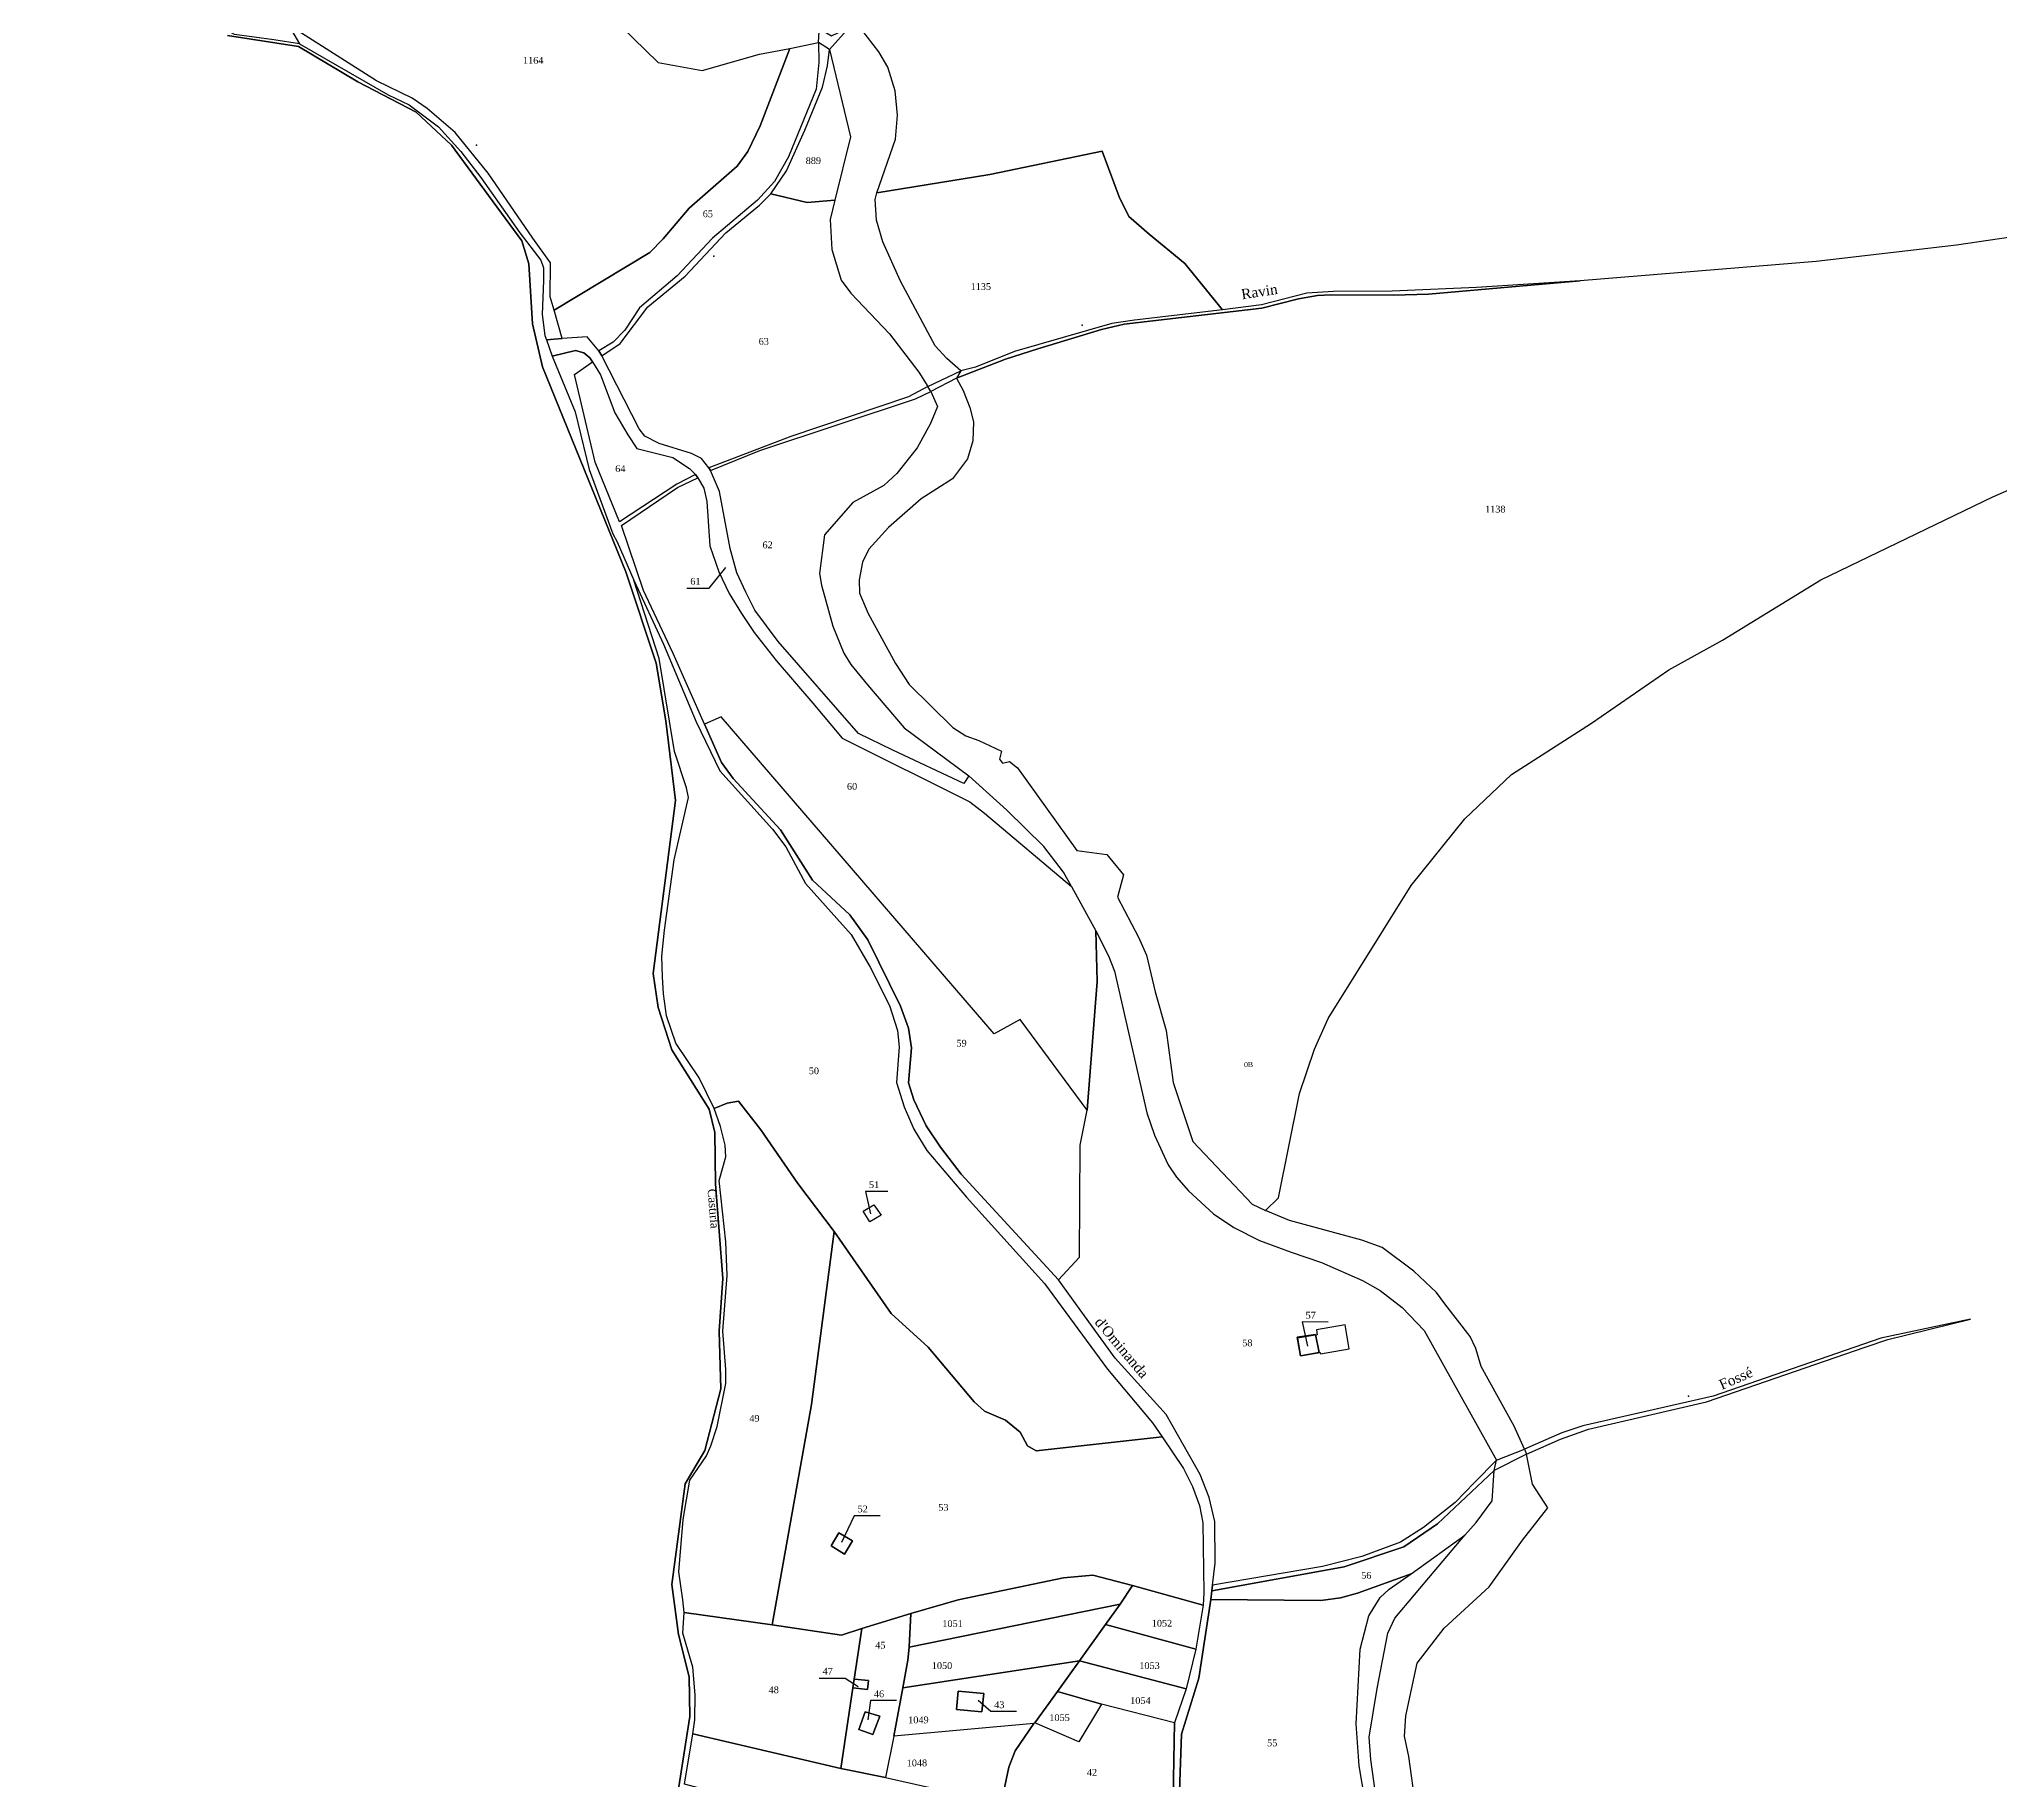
# Model space of a CAD drawing. Extents: x 1206804 to 1210977, y 6152742 to 6157901.
# Drawn here: x 1206996 to 1207576, y 6156812 to 6157327 of the extents above; entities that cross this region are included whole.
import ezdxf

# ---------------------------------------------------------------- set-up
doc = ezdxf.new("R2010")
doc.units = 0
doc.linetypes.add('CONTINU', pattern=[0])
doc.layers.get('0').update_dxf_attribs({"linetype": 'CONTINU'})
for name, color, linetype in [('1FLECHEFL', 7, 'CONTINU'), ('1LIEUDIT', 7, 'CONTINU'), ('1PARCELLE', 7, 'CONTINU'), ('1SECTION', 7, 'CONTINU'), ('1SUBDSECT', 7, 'CONTINU'), ('1TRONFLUV', 7, 'CONTINU'), ('1TROUPARCELLE', 7, 'CONTINU'), ('1ZONCOMM', 7, 'CONTINU'), ('3BATIDUR', 7, 'CONTINU'), ('3FLECHEPAR', 7, 'CONTINU'), ('3PARCELLETEX', 7, 'CONTINU'), ('3PONT', 7, 'CONTINU'), ('3SENTIER', 7, 'CONTINU'), ('3TRONFLUVTEX', 7, 'CONTINU'), ('3ZONCOMMTEX', 7, 'CONTINU')]:
    doc.layers.add(name, color=color, linetype=linetype)
doc.styles.get("Standard").update_dxf_attribs({"font": 'Times New Roman'})

# ---------------------------------------------------------------- blocks, each defined once
blk = doc.blocks.new('FLECHRU1')
blk.add_point((0, 0))

msp = doc.modelspace()

# ---------------------------------------------------------------- linework, layer by layer
at = {"layer": '1LIEUDIT'}
msp.add_lwpolyline([(1207184.46, 6156808.64), (1207187.98, 6156831.3), (1207187.77, 6156843.04), (1207184.6, 6156855.61), (1207182.67, 6156870.36), (1207186.56, 6156900.13), (1207192.41, 6156910.04), (1207197.15, 6156928.25), (1207196.61, 6156945.35), (1207197.78, 6156960.86), (1207195.59, 6156988.92), (1207195.41, 6157004.06), (1207193.72, 6157010.92), (1207182.67, 6157028.53), (1207178.65, 6157041.05), (1207177.18, 6157051.09), (1207183.73, 6157102.26), (1207180.89, 6157125.83), (1207177.98, 6157142.87), (1207169.09, 6157169.84), (1207144.43, 6157230.47), (1207141.43, 6157243.23), (1207140.32, 6157260.94), (1207138.33, 6157267.79), (1207117.54, 6157296.06), (1207107.09, 6157305.84), (1207089.84, 6157314.76), (1207072.26, 6157325.24), (1207051.26, 6157328.54)], dxfattribs=at)
at = {"layer": '1PARCELLE'}
for points in [[(1207064.99, 6157327.26), (1207053.28, 6157328.8), (1207043.87, 6157334.17), (1207032.24, 6157343.51), (1207015.34, 6157354.31), (1207010.03, 6157358.09), (1207005.71, 6157363.24), (1206995.57, 6157378.29), (1207023.13, 6157402.05), (1207047.06, 6157382.57), (1207050.8, 6157377.64), (1207052.7, 6157372.71), (1207054.51, 6157362.93), (1207056.27, 6157357.17), (1207058.06, 6157353.58), (1207063.77, 6157345.49), (1207066.44, 6157340.65), (1207070.19, 6157330.07), (1207072.59, 6157326.03), (1207064.99, 6157327.26)], [(1207147.86, 6157247.32), (1207176.19, 6157264.34), (1207180.05, 6157268.36), (1207187.8, 6157277.41), (1207202.01, 6157289.9), (1207205.17, 6157294.2), (1207208.74, 6157301.78), (1207217.57, 6157324.7), (1207225.98, 6157326.4), (1207226.16, 6157320.49), (1207225.34, 6157312.62), (1207217.19, 6157292.59), (1207212.98, 6157285.36), (1207208.03, 6157279.78), (1207194.68, 6157268.56), (1207184.27, 6157257.45), (1207173.12, 6157248), (1207168.72, 6157241.37), (1207165.29, 6157237.8), (1207161.05, 6157235.24), (1207157.58, 6157239.4), (1207150.27, 6157238.88), (1207147.86, 6157247.32)], [(1207230.89, 6157279.77), (1207222.72, 6157279.15), (1207211.9, 6157281.67), (1207216.58, 6157288.53), (1207222.01, 6157300.53), (1207227.2, 6157313.28), (1207228.66, 6157319.52), (1207229.25, 6157324.39), (1207235.53, 6157298.57), (1207230.89, 6157279.77)], [(1207345.5, 6157247.39), (1207319.49, 6157244.36), (1207312.8, 6157243.31), (1207284, 6157235.06), (1207272.46, 6157230.42), (1207268.14, 6157229.31), (1207263.98, 6157232.97), (1207260.56, 6157236.75), (1207250.31, 6157255.9), (1207245.09, 6157267.5), (1207243.15, 6157273.9), (1207242.75, 6157279.99), (1207243.24, 6157281.98), (1207276.67, 6157287.4), (1207309.93, 6157294.32), (1207314.98, 6157280.81), (1207317.83, 6157275), (1207323.81, 6157269.73), (1207334.35, 6157261.07), (1207345.5, 6157247.39)], [(1207193.59, 6157200.67), (1207191.47, 6157203.4), (1207188.51, 6157204.89), (1207178.87, 6157207.87), (1207174.65, 6157209.97), (1207173.04, 6157212.18), (1207161.96, 6157233.75), (1207167.37, 6157237.44), (1207175.58, 6157248.25), (1207186.6, 6157257.35), (1207198.58, 6157270.17), (1207208.55, 6157278.34), (1207211.9, 6157281.67), (1207222.72, 6157279.15), (1207230.89, 6157279.77), (1207229.48, 6157274.07), (1207229.99, 6157265.26), (1207232.77, 6157256.16), (1207235.61, 6157252.33), (1207247.06, 6157240.23), (1207255.67, 6157228.98), (1207258.34, 6157224.69), (1207252.62, 6157221.6), (1207217.82, 6157209.94), (1207193.59, 6157200.67)], [(1207150.27, 6157238.88), (1207145.6, 6157238.46), (1207147.25, 6157233.69), (1207154.2, 6157235.3), (1207156.58, 6157234.62), (1207158.44, 6157233.15), (1207159.16, 6157232.04), (1207161.6, 6157228.12), (1207165.84, 6157216.89), (1207169.62, 6157210.38), (1207172.33, 6157206.36), (1207182.93, 6157203.66), (1207187.88, 6157200.42), (1207189.62, 6157198.65), (1207190.35, 6157197.7), (1207192.1, 6157194.62), (1207193, 6157190.72), (1207193.91, 6157177.6), (1207196.59, 6157169.93), (1207199.64, 6157163.51), (1207203.27, 6157157.57), (1207207.05, 6157151.95), (1207213.51, 6157143.69), (1207224.36, 6157131), (1207233.05, 6157120.71), (1207270.81, 6157101.84), (1207275.16, 6157098.54), (1207300.81, 6157076.86), (1207298.5, 6157081.07), (1207292.69, 6157088.7), (1207281.73, 6157099.44), (1207270.53, 6157109.53), (1207268.97, 6157107.32), (1207247.99, 6157117.19), (1207237.82, 6157122.1), (1207214.08, 6157149.28), (1207207.21, 6157158.54), (1207204.53, 6157163.85), (1207201.9, 6157169.61), (1207199.89, 6157176.75), (1207196.78, 6157193.65), (1207194.13, 6157199.84), (1207193.59, 6157200.67), (1207191.47, 6157203.4), (1207188.51, 6157204.89), (1207178.87, 6157207.87), (1207174.65, 6157209.97), (1207173.04, 6157212.18), (1207161.96, 6157233.75), (1207161.05, 6157235.24), (1207157.58, 6157239.4), (1207150.27, 6157238.88)], [(1207159.16, 6157232.04), (1207161.6, 6157228.12), (1207165.84, 6157216.89), (1207169.62, 6157210.38), (1207172.33, 6157206.36), (1207182.93, 6157203.66), (1207187.88, 6157200.42), (1207189.62, 6157198.65), (1207184.17, 6157195.78), (1207167.18, 6157184.67), (1207159.94, 6157202.33), (1207153.91, 6157228.29), (1207159.16, 6157232.04)], [(1207270.53, 6157109.53), (1207268.97, 6157107.32), (1207247.99, 6157117.19), (1207237.82, 6157122.1), (1207214.08, 6157149.28), (1207207.21, 6157158.54), (1207204.53, 6157163.85), (1207201.9, 6157169.61), (1207199.89, 6157176.75), (1207196.78, 6157193.65), (1207194.13, 6157199.84), (1207208.67, 6157205.75), (1207254.74, 6157221.1), (1207259.24, 6157223.27), (1207261.2, 6157218.79), (1207259.17, 6157213.74), (1207255.2, 6157206.57), (1207249.19, 6157198.97), (1207245.39, 6157195.45), (1207236.15, 6157190.36), (1207227.76, 6157180.8), (1207226.28, 6157169.43), (1207226.94, 6157165.94), (1207230.25, 6157153.78), (1207233.49, 6157145.87), (1207235.57, 6157142.44), (1207240.51, 6157136.43), (1207251.37, 6157123.77), (1207270.53, 6157109.53)], [(1207190.35, 6157197.7), (1207192.1, 6157194.62), (1207193, 6157190.72), (1207193.91, 6157177.6), (1207196.59, 6157169.93), (1207199.64, 6157163.51), (1207203.27, 6157157.57), (1207207.05, 6157151.95), (1207213.51, 6157143.69), (1207224.36, 6157131), (1207233.05, 6157120.71), (1207270.81, 6157101.84), (1207275.16, 6157098.54), (1207300.81, 6157076.86), (1207308.05, 6157063.72), (1207308.43, 6157048.76), (1207305.53, 6157010.65), (1207285.62, 6157037.46), (1207277.94, 6157033.21), (1207197.23, 6157127.04), (1207192.3, 6157124.81), (1207183.01, 6157145.7), (1207174.25, 6157164.4), (1207167.74, 6157183.58), (1207184.28, 6157194.85), (1207190.35, 6157197.7)], [(1207287.85, 6156911.36), (1207285.67, 6156915.4), (1207281.31, 6156918.98), (1207275.11, 6156921.69), (1207272.09, 6156924.44), (1207258.44, 6156940.6), (1207247.51, 6156950.53), (1207230.67, 6156974.78), (1207219.88, 6156988.94), (1207208.96, 6157004.9), (1207202.34, 6157013.35), (1207198.99, 6157012.77), (1207195.18, 6157011.21), (1207190.72, 6157020.27), (1207183.79, 6157030.47), (1207181.1, 6157038.57), (1207180.14, 6157045.04), (1207179.86, 6157050.08), (1207179.71, 6157056.26), (1207180.45, 6157063.87), (1207183.35, 6157084.71), (1207187.6, 6157103.12), (1207186.95, 6157105.97), (1207183.47, 6157116.76), (1207178.89, 6157144.21), (1207171.46, 6157167.43), (1207180.21, 6157148.47), (1207189.86, 6157125.56), (1207196.89, 6157111.05), (1207212.46, 6157093.76), (1207216.37, 6157088.55), (1207222.15, 6157077.74), (1207235.64, 6157062.65), (1207241.27, 6157052.97), (1207247.02, 6157041.67), (1207249.36, 6157034.26), (1207249.85, 6157029.41), (1207249.1, 6157018.9), (1207251.35, 6157011.69), (1207254.24, 6157005.02), (1207258.07, 6156998.79), (1207269.82, 6156984.9), (1207292.85, 6156959.38), (1207311.52, 6156934.09), (1207324.82, 6156918.19), (1207327.62, 6156914.08), (1207290.41, 6156909.87), (1207287.85, 6156911.36)], [(1207305.53, 6157010.65), (1207285.62, 6157037.46), (1207277.94, 6157033.21), (1207197.23, 6157127.04), (1207192.3, 6157124.81), (1207197.34, 6157113.45), (1207200.82, 6157108.8), (1207214.79, 6157093.6), (1207224.23, 6157078.71), (1207235.26, 6157068.41), (1207240.65, 6157061), (1207250.24, 6157041.47), (1207252.6, 6157034.94), (1207253.56, 6157029.14), (1207252.69, 6157018.78), (1207254.23, 6157013.68), (1207257.86, 6157006.05), (1207262.12, 6156999.72), (1207268.2, 6156991.75), (1207296.99, 6156960.52), (1207303.24, 6156967.18), (1207303.44, 6157000.32), (1207305.53, 6157010.65)], [(1207343.32, 6156876.65), (1207343.27, 6156888.97), (1207341.61, 6156896.09), (1207338.88, 6156902.92), (1207328.85, 6156920.67), (1207313.72, 6156937.29), (1207304.73, 6156949.82), (1207296.99, 6156960.52), (1207303.24, 6156967.18), (1207303.44, 6157000.32), (1207305.53, 6157010.65), (1207308.43, 6157048.76), (1207308.05, 6157063.72), (1207311.77, 6157056.35), (1207313.56, 6157051.78), (1207323.1, 6157009.93), (1207325.37, 6157003.24), (1207329.44, 6156994.49), (1207331.87, 6156990.87), (1207335.41, 6156986.78), (1207342.86, 6156980.05), (1207348.87, 6156975.93), (1207356.47, 6156972.13), (1207365.83, 6156968.66), (1207374.76, 6156965.66), (1207386.92, 6156960.28), (1207392.17, 6156957.34), (1207398.65, 6156952.35), (1207405.13, 6156945.53), (1207426.57, 6156907.12), (1207420.02, 6156900.53), (1207414.29, 6156894.61), (1207404.94, 6156887.2), (1207398.1, 6156882.93), (1207386.76, 6156878.64), (1207375.04, 6156875.68), (1207342.57, 6156870.22), (1207343.32, 6156876.65)], [(1207230.67, 6156974.78), (1207223.95, 6156923.64), (1207212.3, 6156858.44), (1207186.31, 6156862.1), (1207185.93, 6156865.85), (1207184.68, 6156874.14), (1207186.03, 6156889.58), (1207187.95, 6156901.23), (1207192.95, 6156908.46), (1207194.16, 6156911.44), (1207196.04, 6156917.11), (1207198.64, 6156929.81), (1207198.67, 6156933.94), (1207197.78, 6156945.3), (1207199.03, 6156961.77), (1207198.67, 6156971.71), (1207196.61, 6156989.83), (1207198.59, 6156996.89), (1207198.41, 6157000.29), (1207197.03, 6157005.89), (1207195.18, 6157011.21), (1207198.99, 6157012.77), (1207202.34, 6157013.35), (1207208.96, 6157004.9), (1207219.88, 6156988.94), (1207230.67, 6156974.78)], [(1207241.22, 6156977.64), (1207239.19, 6156980.79), (1207242.44, 6156982.72), (1207244.52, 6156979.6), (1207241.22, 6156977.64)], [(1207212.3, 6156858.44), (1207223.95, 6156923.64), (1207230.67, 6156974.78), (1207247.51, 6156950.53), (1207258.44, 6156940.6), (1207272.09, 6156924.44), (1207275.11, 6156921.69), (1207281.31, 6156918.98), (1207285.67, 6156915.4), (1207287.85, 6156911.36), (1207290.41, 6156909.87), (1207327.62, 6156914.08), (1207333.94, 6156904.67), (1207336.66, 6156899.36), (1207338.71, 6156893.71), (1207339.64, 6156888.67), (1207340, 6156867.95), (1207339.81, 6156864.23), (1207318.84, 6156870.06), (1207307.11, 6156873.1), (1207298.53, 6156872.37), (1207267.34, 6156865.89), (1207253.3, 6156861.78), (1207238.84, 6156857.39), (1207232.82, 6156855.41), (1207212.3, 6156858.44)], [(1207373.05, 6156944.29), (1207367.63, 6156943.55), (1207368.56, 6156938.05), (1207374.09, 6156938.98), (1207373.05, 6156944.29)], [(1207342.07, 6156865.91), (1207374.62, 6156865.68), (1207380.4, 6156866.42), (1207385.44, 6156867.86), (1207401.3, 6156873.56), (1207417.2, 6156884.99), (1207420.48, 6156888.74), (1207425.26, 6156895.14), (1207425.82, 6156904.1), (1207409.12, 6156888.3), (1207399.16, 6156881.49), (1207381.44, 6156875.6), (1207342.38, 6156868.54), (1207342.07, 6156865.91)], [(1207232.09, 6156885.68), (1207229.81, 6156881.81), (1207233.7, 6156879.37), (1207236.06, 6156883.29), (1207232.09, 6156885.68)], [(1207253.3, 6156861.78), (1207267.34, 6156865.89), (1207298.53, 6156872.37), (1207307.11, 6156873.1), (1207318.84, 6156870.06), (1207315.22, 6156864.55), (1207252.89, 6156851.82), (1207253.3, 6156861.78)], [(1207318.84, 6156870.06), (1207339.81, 6156864.23), (1207337.6, 6156851.26), (1207310.9, 6156858.51), (1207315.22, 6156864.55), (1207318.84, 6156870.06)], [(1207343.32, 6156780), (1207356.38, 6156781.04), (1207368.56, 6156784.6), (1207387.83, 6156793.25), (1207388.56, 6156801.05), (1207385.9, 6156816.71), (1207385.07, 6156829.2), (1207386.24, 6156851.26), (1207388.75, 6156861.07), (1207392.15, 6156866.58), (1207394.77, 6156869), (1207401.3, 6156873.56), (1207385.44, 6156867.86), (1207380.4, 6156866.42), (1207374.62, 6156865.68), (1207342.07, 6156865.91), (1207338.5, 6156842.69), (1207333.37, 6156826.14), (1207332.51, 6156800.8), (1207331.6, 6156795.11), (1207329.67, 6156788.42), (1207323.02, 6156772.61), (1207338.6, 6156778.59), (1207343.32, 6156780)], [(1207315.22, 6156864.55), (1207310.9, 6156858.51), (1207303.26, 6156847.78), (1207250.97, 6156839.83), (1207252.49, 6156848.02), (1207252.89, 6156851.82), (1207315.22, 6156864.55)], [(1207212.3, 6156858.44), (1207232.82, 6156855.41), (1207238.84, 6156857.39), (1207236.58, 6156842.4), (1207236.19, 6156839.83), (1207232.59, 6156816.01), (1207188.83, 6156826.22), (1207189.49, 6156830.37), (1207189.53, 6156837.73), (1207188.85, 6156845.94), (1207185.9, 6156855.96), (1207186.31, 6156862.1), (1207212.3, 6156858.44)], [(1207232.59, 6156816.01), (1207236.19, 6156839.83), (1207240.51, 6156839.33), (1207240.77, 6156841.96), (1207236.58, 6156842.4), (1207238.84, 6156857.39), (1207253.3, 6156861.78), (1207252.89, 6156851.82), (1207252.49, 6156848.02), (1207250.97, 6156839.83), (1207248.29, 6156825.57), (1207245.83, 6156813.32), (1207232.59, 6156816.01)], [(1207310.9, 6156858.51), (1207337.6, 6156851.26), (1207334.8, 6156839.54), (1207303.26, 6156847.78), (1207310.9, 6156858.51)], [(1207250.97, 6156839.83), (1207303.26, 6156847.78), (1207296.72, 6156838.69), (1207289.98, 6156829.49), (1207289.73, 6156829.25), (1207248.29, 6156825.57), (1207250.97, 6156839.83)], [(1207331.33, 6156829.47), (1207309.7, 6156835.02), (1207296.72, 6156838.69), (1207303.26, 6156847.78), (1207334.8, 6156839.54), (1207331.33, 6156829.47)], [(1207236.19, 6156839.83), (1207236.58, 6156842.4), (1207240.77, 6156841.96), (1207240.51, 6156839.33), (1207236.19, 6156839.83)], [(1207266.83, 6156833.38), (1207267.3, 6156838.81), (1207274.92, 6156838.17), (1207274.38, 6156832.7), (1207266.83, 6156833.38)], [(1207279.82, 6156804.66), (1207295.91, 6156799.52), (1207297.52, 6156802.97), (1207300.13, 6156808.74), (1207330.77, 6156801.87), (1207331.33, 6156829.47), (1207309.7, 6156835.02), (1207303.04, 6156823.86), (1207289.98, 6156829.49), (1207289.73, 6156829.25), (1207284.17, 6156821.2), (1207282.35, 6156816.33), (1207279.82, 6156804.66)], [(1207309.7, 6156835.02), (1207303.04, 6156823.86), (1207289.98, 6156829.49), (1207296.72, 6156838.69), (1207309.7, 6156835.02)], [(1207239.83, 6156832.69), (1207237.99, 6156827.48), (1207242.05, 6156826.04), (1207244.15, 6156831.41), (1207239.83, 6156832.69)], [(1207279.82, 6156804.66), (1207282.35, 6156816.33), (1207284.17, 6156821.2), (1207289.73, 6156829.25), (1207248.29, 6156825.57), (1207245.83, 6156813.32), (1207258.51, 6156810.49), (1207279.82, 6156804.66)], [(1207279.82, 6156804.66), (1207275.91, 6156787.6), (1207260.63, 6156791.75), (1207186.43, 6156811.29), (1207188.83, 6156826.22), (1207232.59, 6156816.01), (1207245.83, 6156813.32), (1207258.51, 6156810.49), (1207279.82, 6156804.66)]]:
    msp.add_lwpolyline(points, close=True, dxfattribs=at)
for points in [[(1207167.57, 6157331.31), (1207178.61, 6157320.49), (1207191.64, 6157318.21), (1207208.62, 6157323), (1207217.57, 6157324.7), (1207208.74, 6157301.78), (1207205.17, 6157294.2), (1207202.01, 6157289.9), (1207187.8, 6157277.41), (1207180.05, 6157268.36), (1207176.19, 6157264.34), (1207147.86, 6157247.32), (1207147.86, 6157247.32), (1207146.64, 6157251.26), (1207146.79, 6157261.3), (1207141.52, 6157268.61), (1207128.33, 6157287.8), (1207118.55, 6157299.78), (1207110.25, 6157306.89), (1207105.88, 6157309.96), (1207095.3, 6157315.06), (1207072.06, 6157329.91)], [(1207603.43, 6157272.52), (1207562.6, 6157266.54), (1207521.03, 6157261.64), (1207451.29, 6157256), (1207420.64, 6157253.99), (1207395.68, 6157252.87), (1207378.33, 6157252.84), (1207370.41, 6157252.26), (1207357, 6157248.83), (1207345.5, 6157247.39), (1207334.35, 6157261.07), (1207323.81, 6157269.73), (1207317.83, 6157275), (1207314.98, 6157280.81), (1207309.93, 6157294.32), (1207276.67, 6157287.4), (1207243.24, 6157281.98), (1207248.83, 6157297.87), (1207249.35, 6157304.95), (1207248.71, 6157312.16), (1207246.53, 6157319.14), (1207243.89, 6157323.7), (1207238.89, 6157330.2)], [(1207603.43, 6157272.52), (1207562.6, 6157266.54), (1207521.03, 6157261.64), (1207451.29, 6157256), (1207406.47, 6157252.03), (1207396.07, 6157251.68), (1207377.59, 6157251.86), (1207373.56, 6157251.58), (1207367.94, 6157250.62), (1207357.13, 6157247.85), (1207316.42, 6157243.13), (1207309.71, 6157241.6), (1207290.89, 6157235.83), (1207281.37, 6157232.82), (1207266.84, 6157227.15), (1207268.81, 6157223.53), (1207270.83, 6157218.45), (1207271.82, 6157214.22), (1207271.65, 6157208.61), (1207270.14, 6157203.27), (1207265.61, 6157197.43), (1207256.41, 6157191.49), (1207246.72, 6157183), (1207240.94, 6157176.57), (1207239, 6157172.76), (1207238.04, 6157167.55), (1207238.19, 6157163.58), (1207240.67, 6157157.59), (1207248.78, 6157142.77), (1207252.88, 6157136.59), (1207265.79, 6157123.85), (1207269.61, 6157121.34), (1207273.48, 6157119.98), (1207280.12, 6157116.81), (1207279.51, 6157114.49), (1207280.42, 6157113.34), (1207282.52, 6157113.75), (1207284.88, 6157111.93), (1207302.45, 6157087.5), (1207311.29, 6157086.28), (1207316.23, 6157080.25), (1207314.46, 6157073.68), (1207320.71, 6157061.87), (1207323.06, 6157056.49), (1207325.57, 6157045.65), (1207328.81, 6157034.25), (1207330.88, 6157018.88), (1207336.74, 6157001.4), (1207354.26, 6156982.87), (1207358.2, 6156980.98), (1207358.2, 6156980.98), (1207362.02, 6156984.7), (1207368.24, 6157015.63), (1207372.67, 6157028.75), (1207376.72, 6157037.76), (1207401.31, 6157077.15), (1207417.21, 6157096.79), (1207431.02, 6157109.99), (1207454.65, 6157125.11), (1207477.51, 6157140.88), (1207493.37, 6157149.69), (1207522.43, 6157167.55), (1207573.31, 6157192.08), (1207596.05, 6157202.04)], [(1207402.4, 6156806.65), (1207401.39, 6156813.84), (1207400.61, 6156819.52), (1207399.34, 6156825.53), (1207399.73, 6156831.59), (1207403.09, 6156847.1), (1207411.08, 6156857.45), (1207424.4, 6156869.72), (1207434.22, 6156883.47), (1207441.76, 6156893.07), (1207437.15, 6156900.03), (1207435.39, 6156908.9), (1207445.46, 6156913.35), (1207453.74, 6156916.34), (1207488.61, 6156924.44), (1207535.54, 6156940.61), (1207542.29, 6156942.85), (1207566.7, 6156948.9), (1207540.23, 6156943.23), (1207490.61, 6156926.12), (1207466.38, 6156920.52), (1207452.1, 6156917.28), (1207445.85, 6156915.24), (1207434.83, 6156910.42), (1207431.81, 6156917.23), (1207421.99, 6156934.89), (1207420.4, 6156940.2), (1207418.79, 6156943.69), (1207411.26, 6156953.42), (1207408.81, 6156956.73), (1207402.05, 6156963.03), (1207392.71, 6156970.08), (1207386.74, 6156972.21), (1207365.36, 6156978.07), (1207358.2, 6156980.98), (1207362.02, 6156984.7), (1207368.24, 6157015.63), (1207372.67, 6157028.75), (1207376.72, 6157037.76), (1207401.31, 6157077.15), (1207417.21, 6157096.79), (1207431.02, 6157109.99), (1207454.65, 6157125.11), (1207477.51, 6157140.88), (1207493.37, 6157149.69), (1207522.43, 6157167.55), (1207573.31, 6157192.08), (1207596.05, 6157202.04)]]:
    msp.add_lwpolyline(points, dxfattribs=at)
at = {"layer": '1SECTION'}
msp.add_lwpolyline([(1207051.26, 6157328.54), (1207072.26, 6157325.24), (1207089.84, 6157314.76), (1207107.09, 6157305.84), (1207117.54, 6157296.06), (1207138.33, 6157267.79), (1207140.32, 6157260.94), (1207141.43, 6157243.23), (1207144.43, 6157230.47), (1207169.09, 6157169.84), (1207177.98, 6157142.87), (1207180.89, 6157125.83), (1207183.73, 6157102.26), (1207177.18, 6157051.09), (1207178.65, 6157041.05), (1207182.67, 6157028.53), (1207193.72, 6157010.92), (1207195.41, 6157004.06), (1207195.59, 6156988.92), (1207197.78, 6156960.86), (1207196.61, 6156945.35), (1207197.15, 6156928.25), (1207192.41, 6156910.04), (1207186.56, 6156900.13), (1207182.67, 6156870.36), (1207184.6, 6156855.61), (1207187.77, 6156843.04), (1207187.98, 6156831.3), (1207184.46, 6156808.64)], dxfattribs=at)
at = {"layer": '1SUBDSECT'}
msp.add_lwpolyline([(1207051.26, 6157328.54), (1207072.26, 6157325.24), (1207089.84, 6157314.76), (1207107.09, 6157305.84), (1207117.54, 6157296.06), (1207138.33, 6157267.79), (1207140.32, 6157260.94), (1207141.43, 6157243.23), (1207144.43, 6157230.47), (1207169.09, 6157169.84), (1207177.98, 6157142.87), (1207180.89, 6157125.83), (1207183.73, 6157102.26), (1207177.18, 6157051.09), (1207178.65, 6157041.05), (1207182.67, 6157028.53), (1207193.72, 6157010.92), (1207195.41, 6157004.06), (1207195.59, 6156988.92), (1207197.78, 6156960.86), (1207196.61, 6156945.35), (1207197.15, 6156928.25), (1207192.41, 6156910.04), (1207186.56, 6156900.13), (1207182.67, 6156870.36), (1207184.6, 6156855.61), (1207187.77, 6156843.04), (1207187.98, 6156831.3), (1207184.46, 6156808.64)], dxfattribs=at)
at = {"layer": '1TRONFLUV'}
for points in [[(1207070.19, 6157330.07), (1207072.59, 6157326.03), (1207098.78, 6157311), (1207104.97, 6157308.02), (1207113.61, 6157301.49), (1207120.24, 6157294.25), (1207126.19, 6157286.5), (1207137.7, 6157270.16), (1207143.9, 6157262.05), (1207144.67, 6157259.76), (1207144.72, 6157256.05), (1207144.26, 6157246), (1207145.09, 6157239.76), (1207145.6, 6157238.46), (1207150.27, 6157238.88), (1207150.27, 6157238.88), (1207147.86, 6157247.32), (1207146.64, 6157251.26), (1207146.79, 6157261.3), (1207141.52, 6157268.61), (1207128.33, 6157287.8), (1207118.55, 6157299.78), (1207110.25, 6157306.89), (1207105.88, 6157309.96), (1207095.3, 6157315.06), (1207072.06, 6157329.91)], [(1207332.51, 6156800.8), (1207333.37, 6156826.14), (1207338.5, 6156842.69), (1207342.07, 6156865.91), (1207342.38, 6156868.54), (1207342.57, 6156870.22), (1207343.32, 6156876.65), (1207343.27, 6156888.97), (1207341.61, 6156896.09), (1207338.88, 6156902.92), (1207328.85, 6156920.67), (1207313.72, 6156937.29), (1207304.73, 6156949.82), (1207296.99, 6156960.52), (1207268.2, 6156991.75), (1207262.12, 6156999.72), (1207257.86, 6157006.05), (1207254.23, 6157013.68), (1207252.69, 6157018.78), (1207253.56, 6157029.14), (1207252.6, 6157034.94), (1207250.24, 6157041.47), (1207240.65, 6157061), (1207235.26, 6157068.41), (1207224.23, 6157078.71), (1207214.79, 6157093.6), (1207200.82, 6157108.8), (1207197.34, 6157113.45), (1207192.3, 6157124.81), (1207183.01, 6157145.7), (1207174.25, 6157164.4), (1207167.74, 6157183.58), (1207184.28, 6157194.85), (1207190.35, 6157197.7), (1207189.62, 6157198.65), (1207184.17, 6157195.78), (1207167.18, 6157184.67), (1207159.94, 6157202.33), (1207153.91, 6157228.29), (1207159.16, 6157232.04), (1207158.44, 6157233.15), (1207156.58, 6157234.62), (1207154.2, 6157235.3), (1207147.25, 6157233.69), (1207154.08, 6157217.22), (1207158.21, 6157200.18), (1207165.22, 6157181.15), (1207166.5, 6157178.75), (1207171.46, 6157167.43), (1207180.21, 6157148.47), (1207189.86, 6157125.56), (1207196.89, 6157111.05), (1207212.46, 6157093.76), (1207216.37, 6157088.55), (1207222.15, 6157077.74), (1207235.64, 6157062.65), (1207241.27, 6157052.97), (1207247.02, 6157041.67), (1207249.36, 6157034.26), (1207249.85, 6157029.41), (1207249.1, 6157018.9), (1207251.35, 6157011.69), (1207254.24, 6157005.02), (1207258.07, 6156998.79), (1207269.82, 6156984.9), (1207292.85, 6156959.38), (1207311.52, 6156934.09), (1207324.82, 6156918.19), (1207327.62, 6156914.08), (1207327.62, 6156914.08), (1207333.94, 6156904.67), (1207336.66, 6156899.36), (1207338.71, 6156893.71), (1207339.64, 6156888.67), (1207340, 6156867.95), (1207339.81, 6156864.23), (1207337.6, 6156851.26), (1207334.8, 6156839.54), (1207331.33, 6156829.47), (1207330.77, 6156801.87)]]:
    msp.add_lwpolyline(points, dxfattribs=at)
for points in [[(1207161.05, 6157235.24), (1207161.96, 6157233.75), (1207167.37, 6157237.44), (1207175.58, 6157248.25), (1207186.6, 6157257.35), (1207198.58, 6157270.17), (1207208.55, 6157278.34), (1207211.9, 6157281.67), (1207216.58, 6157288.53), (1207222.01, 6157300.53), (1207227.2, 6157313.28), (1207228.66, 6157319.52), (1207229.25, 6157324.39), (1207225.98, 6157326.4), (1207226.16, 6157320.49), (1207225.34, 6157312.62), (1207217.19, 6157292.59), (1207212.98, 6157285.36), (1207208.03, 6157279.78), (1207194.68, 6157268.56), (1207184.27, 6157257.45), (1207173.12, 6157248), (1207168.72, 6157241.37), (1207165.29, 6157237.8), (1207161.05, 6157235.24)], [(1207451.29, 6157256), (1207420.64, 6157253.99), (1207395.68, 6157252.87), (1207378.33, 6157252.84), (1207370.41, 6157252.26), (1207357, 6157248.83), (1207345.5, 6157247.39), (1207319.49, 6157244.36), (1207312.8, 6157243.31), (1207284, 6157235.06), (1207272.46, 6157230.42), (1207268.14, 6157229.31), (1207266.84, 6157227.15), (1207281.37, 6157232.82), (1207290.89, 6157235.83), (1207309.71, 6157241.6), (1207316.42, 6157243.13), (1207357.13, 6157247.85), (1207367.94, 6157250.62), (1207373.56, 6157251.58), (1207377.59, 6157251.86), (1207396.07, 6157251.68), (1207406.47, 6157252.03), (1207451.29, 6157256)], [(1207193.59, 6157200.67), (1207194.13, 6157199.84), (1207208.67, 6157205.75), (1207254.74, 6157221.1), (1207259.24, 6157223.27), (1207258.34, 6157224.69), (1207252.62, 6157221.6), (1207217.82, 6157209.94), (1207193.59, 6157200.67)], [(1207434.83, 6156910.42), (1207435.39, 6156908.9), (1207445.46, 6156913.35), (1207453.74, 6156916.34), (1207488.61, 6156924.44), (1207535.54, 6156940.61), (1207542.29, 6156942.85), (1207566.7, 6156948.9), (1207540.23, 6156943.23), (1207490.61, 6156926.12), (1207466.38, 6156920.52), (1207452.1, 6156917.28), (1207445.85, 6156915.24), (1207434.83, 6156910.42)], [(1207342.57, 6156870.22), (1207342.38, 6156868.54), (1207381.44, 6156875.6), (1207399.16, 6156881.49), (1207409.12, 6156888.3), (1207425.82, 6156904.1), (1207426.57, 6156907.12), (1207420.02, 6156900.53), (1207414.29, 6156894.61), (1207404.94, 6156887.2), (1207398.1, 6156882.93), (1207386.76, 6156878.64), (1207375.04, 6156875.68), (1207342.57, 6156870.22)]]:
    msp.add_lwpolyline(points, close=True, dxfattribs=at)
at = {"layer": '1TROUPARCELLE'}
for points in [[(1207239.19, 6156980.79), (1207242.44, 6156982.72), (1207244.52, 6156979.6), (1207241.22, 6156977.64), (1207239.19, 6156980.79)], [(1207367.63, 6156943.55), (1207373.05, 6156944.29), (1207374.09, 6156938.98), (1207368.56, 6156938.05), (1207367.63, 6156943.55)], [(1207229.81, 6156881.81), (1207232.09, 6156885.68), (1207236.06, 6156883.29), (1207233.7, 6156879.37), (1207229.81, 6156881.81)], [(1207266.83, 6156833.38), (1207267.3, 6156838.81), (1207274.92, 6156838.17), (1207274.38, 6156832.7), (1207266.83, 6156833.38)], [(1207237.99, 6156827.48), (1207239.83, 6156832.69), (1207244.15, 6156831.41), (1207242.05, 6156826.04), (1207237.99, 6156827.48)]]:
    msp.add_lwpolyline(points, close=True, dxfattribs=at)
at = {"layer": '1ZONCOMM'}
msp.add_lwpolyline([(1207051.26, 6157328.54), (1207072.26, 6157325.24), (1207089.84, 6157314.76), (1207107.09, 6157305.84), (1207117.54, 6157296.06), (1207138.33, 6157267.79), (1207140.32, 6157260.94), (1207141.43, 6157243.23), (1207144.43, 6157230.47), (1207169.09, 6157169.84), (1207177.98, 6157142.87), (1207180.89, 6157125.83), (1207183.73, 6157102.26), (1207177.18, 6157051.09), (1207178.65, 6157041.05), (1207182.67, 6157028.53), (1207193.72, 6157010.92), (1207195.41, 6157004.06), (1207195.59, 6156988.92), (1207197.78, 6156960.86), (1207196.61, 6156945.35), (1207197.15, 6156928.25), (1207192.41, 6156910.04), (1207186.56, 6156900.13), (1207182.67, 6156870.36), (1207184.6, 6156855.61), (1207187.77, 6156843.04), (1207187.98, 6156831.3), (1207184.46, 6156808.64)], dxfattribs=at)
msp.add_lwpolyline([(1207051.26, 6157328.54), (1207072.26, 6157325.24), (1207089.84, 6157314.76), (1207107.09, 6157305.84), (1207117.54, 6157296.06), (1207138.33, 6157267.79), (1207140.32, 6157260.94), (1207141.43, 6157243.23), (1207144.43, 6157230.47), (1207169.09, 6157169.84), (1207177.98, 6157142.87), (1207180.89, 6157125.83), (1207183.73, 6157102.26), (1207177.18, 6157051.09), (1207178.65, 6157041.05), (1207182.67, 6157028.53), (1207193.72, 6157010.92), (1207195.41, 6157004.06), (1207195.59, 6156988.92), (1207197.78, 6156960.86), (1207196.61, 6156945.35), (1207197.15, 6156928.25), (1207192.41, 6156910.04), (1207186.56, 6156900.13), (1207182.67, 6156870.36), (1207184.6, 6156855.61), (1207187.77, 6156843.04), (1207187.98, 6156831.3), (1207184.46, 6156808.64)], dxfattribs=at)
at = {"layer": '3BATIDUR'}
for points in [[(1207239.19, 6156980.79), (1207242.44, 6156982.72), (1207244.52, 6156979.6), (1207241.22, 6156977.64), (1207239.19, 6156980.79)], [(1207381.75, 6156947.18), (1207373.28, 6156945.75), (1207373.53, 6156944.18), (1207367.69, 6156943.19), (1207368.56, 6156938.05), (1207374.41, 6156939.03), (1207374.48, 6156938.64), (1207382.96, 6156940.08), (1207381.75, 6156947.18)], [(1207229.81, 6156881.81), (1207232.09, 6156885.68), (1207236.06, 6156883.29), (1207233.7, 6156879.37), (1207229.81, 6156881.81)], [(1207236.19, 6156839.83), (1207236.58, 6156842.4), (1207240.77, 6156841.96), (1207240.51, 6156839.33), (1207236.19, 6156839.83)], [(1207267.3, 6156838.81), (1207266.83, 6156833.38), (1207274.38, 6156832.7), (1207274.92, 6156838.17), (1207267.3, 6156838.81)], [(1207237.99, 6156827.48), (1207242.05, 6156826.04), (1207244.15, 6156831.41), (1207239.83, 6156832.69), (1207237.99, 6156827.48)]]:
    msp.add_lwpolyline(points, close=True, dxfattribs=at)
at = {"layer": '3FLECHEPAR'}
for points in [[(1207187.07, 6157165.09), (1207193.74, 6157165.08), (1207198.62, 6157171.18)], [(1207246.56, 6156986.63), (1207239.9, 6156986.64), (1207241.37, 6156980.05)], [(1207376.76, 6156948.02), (1207369.11, 6156948.03), (1207370.68, 6156940.9)], [(1207244.24, 6156890.72), (1207236.6, 6156890.73), (1207232.85, 6156882.81)], [(1207226.26, 6156842.73), (1207233.9, 6156842.72), (1207237.79, 6156840.17)], [(1207249.07, 6156836.04), (1207241.43, 6156836.05), (1207240.62, 6156830.35)], [(1207284.63, 6156832.79), (1207276.99, 6156832.81), (1207273.25, 6156836.08)]]:
    msp.add_lwpolyline(points, dxfattribs=at)
at = {"layer": '3PONT'}
for points in [[(1207226.56, 6157334.67), (1207227.87, 6157329.56), (1207229.92, 6157328.42), (1207235.07, 6157330.91), (1207229.25, 6157324.39), (1207225.98, 6157326.4), (1207226.56, 6157334.67)], [(1207268.14, 6157229.31), (1207266.84, 6157227.15), (1207259.24, 6157223.27), (1207258.34, 6157224.69), (1207268.14, 6157229.31)], [(1207434.83, 6156910.42), (1207435.39, 6156908.9), (1207425.82, 6156904.1), (1207426.57, 6156907.12), (1207434.83, 6156910.42)]]:
    msp.add_lwpolyline(points, close=True, dxfattribs=at)
at = {"layer": '3SENTIER'}
msp.add_lwpolyline([(1207398.56, 6156785.88), (1207390.77, 6156808.67), (1207389.35, 6156818.59), (1207388.91, 6156825.26), (1207391.27, 6156839.67), (1207394.39, 6156855.98), (1207396.47, 6156860.4), (1207408.15, 6156874.25), (1207417.2, 6156884.99)], dxfattribs=at)

# ---------------------------------------------------------------- block references
at = {"layer": '1FLECHEFL'}
for p, rotation in [((1207124.88, 6157296.11), 306.8), ((1207195.03, 6157263.29), 227.8), ((1207304, 6157242.81), 195.5), ((1207483.3, 6156926.09), 191.8)]:
    msp.add_blockref('FLECHRU1', p, dxfattribs=dict(at, rotation=rotation))

# ---------------------------------------------------------------- texts
at = {"layer": '3PARCELLETEX'}
for s, p in [('1164', (1207138.63, 6157320.17)), ('889', (1207222.24, 6157290.5)), ('65', (1207191.79, 6157274.77)), ('1135', (1207271.01, 6157253.27)), ('63', (1207208.34, 6157237.06)), ('64', (1207165.91, 6157199.41)), ('1138', (1207423.16, 6157187.44)), ('62', (1207209.46, 6157176.86)), ('61', (1207188.13, 6157166.09)), ('60', (1207234.45, 6157105.42)), ('59', (1207266.82, 6157029.48)), ('50', (1207223.15, 6157021.31)), ('51', (1207240.96, 6156987.64)), ('57', (1207370.1, 6156949.03)), ('58', (1207351.34, 6156940.84)), ('49', (1207205.57, 6156918.51)), ('52', (1207237.58, 6156891.73)), ('53', (1207261.46, 6156892.2)), ('56', (1207386.53, 6156872.08)), ('1051', (1207262.65, 6156857.83)), ('1052', (1207324.58, 6156857.93)), ('45', (1207242.81, 6156851.43)), ('47', (1207227.24, 6156843.73)), ('1050', (1207259.54, 6156845.41)), ('1053', (1207320.9, 6156845.4)), ('48', (1207211.28, 6156838.24)), ('46', (1207242.42, 6156837.05)), ('43', (1207277.98, 6156833.81)), ('1054', (1207318.21, 6156835.06)), ('1049', (1207252.56, 6156829.35)), ('1055', (1207294.29, 6156830.02)), ('55', (1207358.7, 6156822.55)), ('1048', (1207252.11, 6156816.62)), ('42', (1207305.41, 6156813.83))]:
    msp.add_text(s, height=2, dxfattribs=at).set_placement(p)
at = {"layer": '3SECTIONTEX'}
msp.add_text('0B', height=1.5, dxfattribs=at).set_placement((1207351.87, 6157023.4))
at = {"layer": '3TRONFLUVTEX'}
for s, rotation, p in [('Ravin', 8.8, (1207351.29, 6157250.45)), ("d'Ominanda", 310.1, (1207307.5, 6156947.88)), ('Fossé', 23.7, (1207493.18, 6156927.91))]:
    msp.add_text(s, height=3, rotation=rotation, dxfattribs=at).set_placement(p)
at = {"layer": '3ZONCOMMTEX'}
msp.add_text('Castirla', height=2.5, rotation=274.7, dxfattribs=at).set_placement((1207193.21, 6156987.3))
msp.add_text('Castirla', height=2.5, rotation=274.7, dxfattribs=at).set_placement((1207193.21, 6156987.3))

doc.saveas('drawing.dxf')
